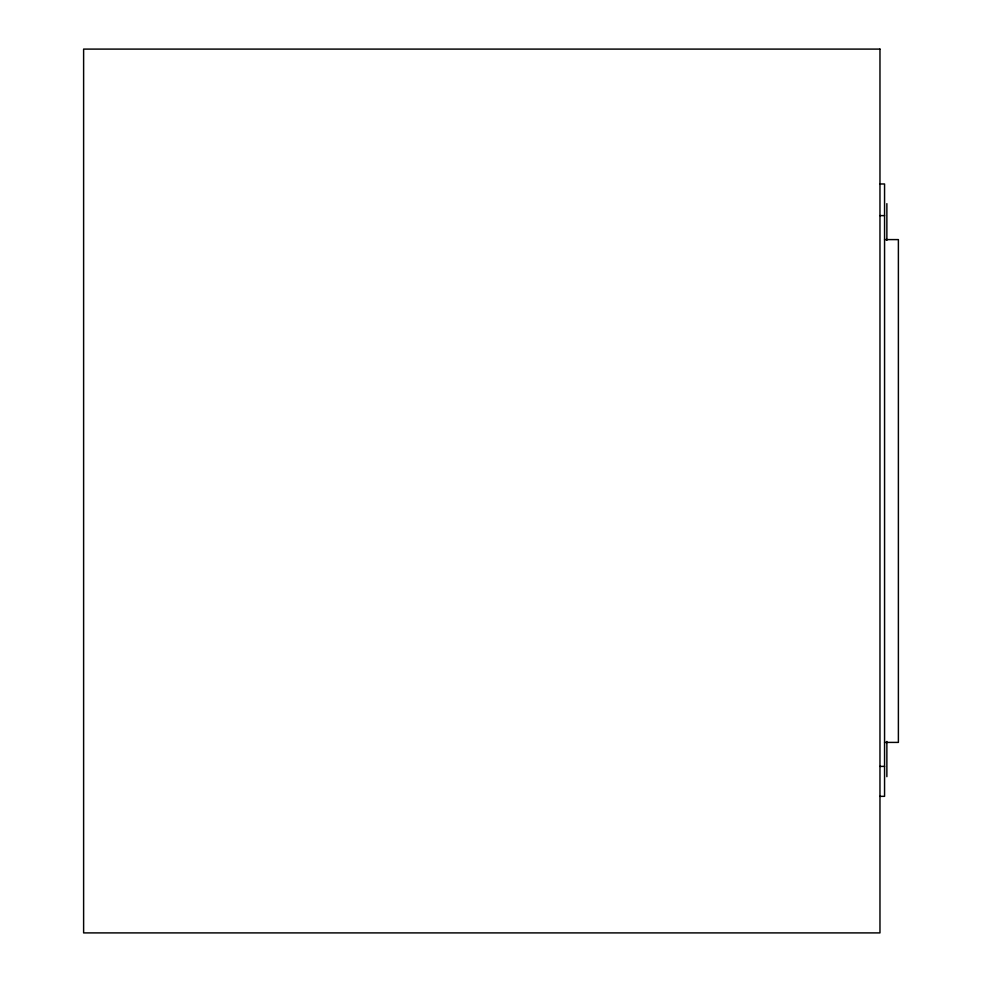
<?xml version="1.0" encoding="UTF-8"?>
<svg xmlns="http://www.w3.org/2000/svg" width="982" height="982" viewBox="0 0 982 982"><rect width="100%" height="100%" fill="white"/><g stroke="black" fill="none" stroke-linecap="round" stroke-linejoin="round"><path stroke-width="1.47" d="M879.958 183.978L884.561 183.978L884.561 796.341L879.958 796.341M879.97 215.61L884.561 215.61M884.561 239.596L898.383 239.596L898.383 742.404L884.561 742.404M879.97 766.39L884.561 766.39M886.869 203.655L886.869 240.32M886.869 741.459L886.869 776.664M879.97 49.1L83.617 49.1L83.617 932.9L879.97 932.9L879.97 49.1"/></g></svg>
